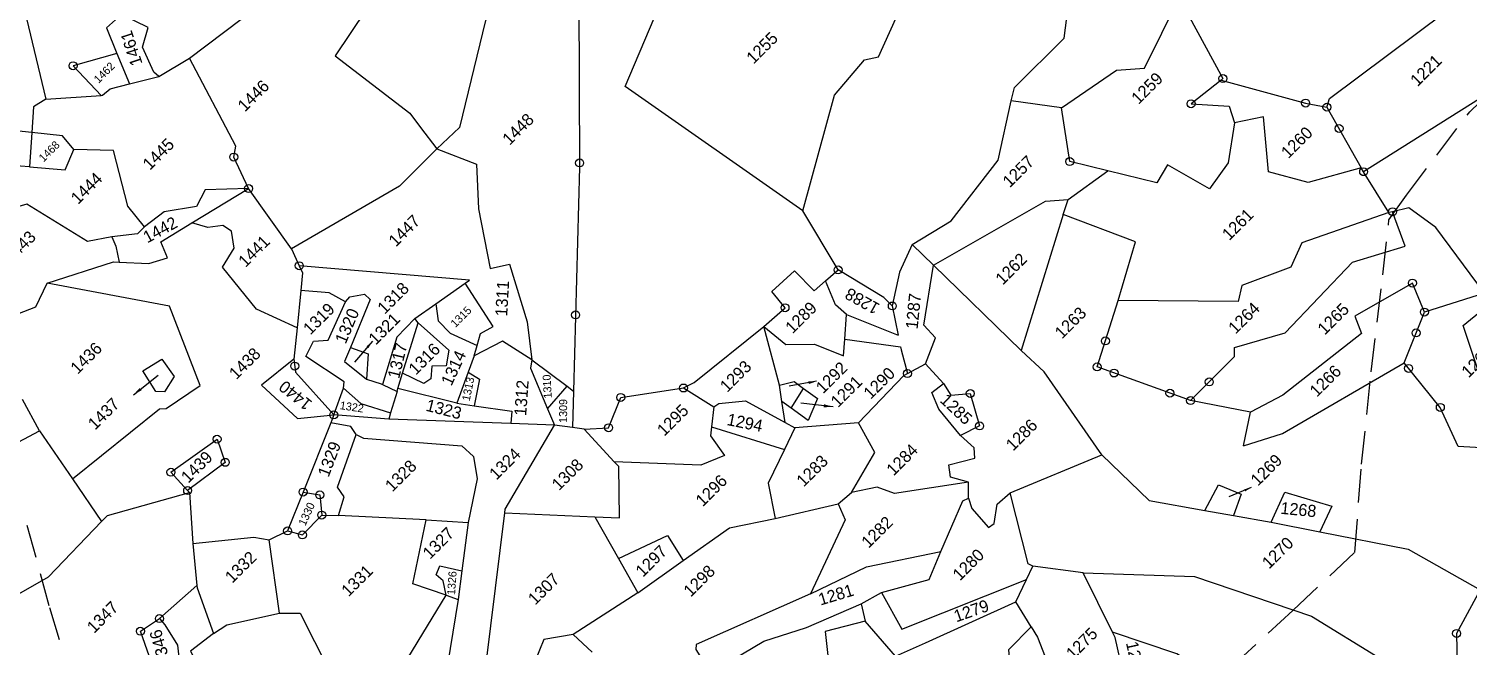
# Model space of a CAD drawing. Header units: metres. Extents: x 302352 to 308863, y 1945987 to 1951649.
# Drawn here: x 303375 to 304255, y 1947384 to 1947762 of the extents above; entities that cross this region are included whole.
import ezdxf

# ---------------------------------------------------------------- set-up
doc = ezdxf.new("R2010")
doc.units = ezdxf.units.M
doc.linetypes.add('DASHED', pattern=[0.75, 0.5, -0.25])
for name, color, linetype in [('LINE_FOOTPATH', 1, 'DASHED'), ('POLY_HATCH', 12, 'Continuous'), ('POLY_PARCEL', 6, 'Continuous'), ('SYM_ARROW', 1, 'Continuous'), ('SYM_STONE', 1, 'Continuous'), ('TEXT_PARCEL', 7, 'Continuous')]:
    doc.layers.add(name, color=color, linetype=linetype)
doc.styles.get("Standard").update_dxf_attribs({"font": 'simplex.shx'})
doc.styles.add('TEXT_MAP', font='')
doc.styles.get('TEXT_MAP').set_extended_font_data('Kruti Dev 050')
doc.dimstyles.get("Standard").update_dxf_attribs({"dimtxt": 0.18, "dimasz": 0.18, "dimexe": 0.18, "dimexo": 0.0625, "dimgap": 0.09, "dimtad": 0, "dimtih": 1, "dimtoh": 1, "dimdec": 4, "dimzin": 0, "dimdsep": 46, "dimtxsty": 'Standard', "dimcen": 0.09, "dimadec": 0, "dimazin": 0, "dimtfac": 1, "dimtdec": 4, "dimtofl": 0, "dimtmove": 0, "dimatfit": 3, "dimfxl": 1, "dimtolj": 1, "dimtzin": 0, "dimarcsym": 0})

# ---------------------------------------------------------------- blocks, each defined once
blk = doc.blocks.new('STONE')
blk.add_circle((0, 0), 0.8510231522929323)
blk = doc.blocks.new('TEXTARROW')
blk.add_leader([(0.0413775686624831, -0.01204078214539095), (8.67844727001193, -0.01204078214539095)], dimstyle='Standard', override={"dimtxt": 2.5, "dimasz": 2.5, "dimexe": 1.25, "dimexo": 0.625, "dimgap": 0.625, "dimtad": 1, "dimtih": 0, "dimtoh": 0, "dimzin": 8, "dimcen": 2.5, "dimtofl": 1})
blk = doc.blocks.new('WEEWWEEWWE')
at = {"layer": 'LINE_FOOTPATH', "ltscale": 10}
for points in [[(308637.4920222697, 1947074.683922974), (308631.1647295212, 1947063.559598768), (308625.3141526884, 1947052.651701379), (308614.0165792706, 1947040.47113207), (308603.7753501638, 1947026.940228731), (308595.0211502649, 1947015.426337221), (308590.4632580351, 1947009.174580369), (308589.8639741343, 1947002.137748069), (308588.6938575164, 1946993.870253978), (308587.1770421116, 1946983.828062245), (308585.3135247914, 1946973.136591672), (308582.8492111594, 1946963.909961063), (308585.6283363621, 1946960.323593352), (308593.2927774301, 1946950.544424044), (308599.450914331, 1946940.942253632), (308605.1660150739, 1946931.295833899), (308613.09627158, 1946922.490156106), (308617.5855769844, 1946916.140440181)], [(308625.6963090523, 1946899.173635911), (308637.6845061827, 1946901.073334712), (308648.2508028022, 1946902.998194693), (308664.7315664356, 1946905.166425942), (308682.142690359, 1946907.644408884), (308687.5919756638, 1946908.839150228), (308698.5348467609, 1946916.184592357), (308709.5220183454, 1946923.441534234), (308719.8883140417, 1946929.662102308), (308732.9583620656, 1946932.60121304), (308737.3000726171, 1946933.264957695), (308750.1922809109, 1946932.601214651), (308762.7851980411, 1946932.098267301), (308775.4007536215, 1946931.716223388), (308785.4132581717, 1946940.344902284), (308796.1789148055, 1946949.150581688), (308807.6534199071, 1946958.177510919), (308814.1216789903, 1946963.398969511), (308818.551993645, 1946964.151216029), (308834.0580902442, 1946966.319450499), (308838.1726022917, 1946966.262602475), (308845.7319678736, 1946967.447817861), (308857.1621724878, 1946969.88154665)]]:
    blk.add_lwpolyline(points, dxfattribs=at)
at = {"layer": 'POLY_HATCH', "lineweight": -2}
blk.add_lwpolyline([(308807.5163005584, 1946937.690352143), (308810.8345309556, 1946944.322085672), (308814.6816877101, 1946943.959955033)], dxfattribs=at)
at = {"layer": 'POLY_PARCEL'}
for points in [[(308700.5565744709, 1947144.393302185), (308684.4065158952, 1947117.836600562)], [(308679.4065361711, 1947115.787212011), (308676.334443887, 1947119.554154345), (308674.1407867444, 1947118.750419219)], [(308684.4065158952, 1947117.836600562), (308682.3041857698, 1947118.321132136), (308679.4065361711, 1947115.787212011)], [(308696.7826010986, 1947115.21783646), (308690.8193890953, 1947118.523533512), (308690.6872072745, 1947112.406635592)], [(308698.3554251895, 1947119.008058545), (308696.7826010986, 1947115.21783646)], [(308698.7748072353, 1947108.352455506), (308698.7111995993, 1947109.349749335), (308700.134316888, 1947113.161388452), (308702.8188322519, 1947114.679585204), (308701.3633757054, 1947118.84654693), (308698.3554251895, 1947119.008058545)], [(308676.8854426435, 1947096.27912541), (308673.8131247237, 1947098.35570355), (308671.3304456273, 1947108.7076015), (308664.5030699251, 1947112.488833312), (308663.8513659254, 1947114.193486985), (308655.6870087837, 1947116.707008315)], [(308675.5443868358, 1947112.409861649), (308671.9542543562, 1947116.51221971)], [(308684.4065158952, 1947117.836600562), (308690.6872072745, 1947112.406635592)], [(308679.4065361711, 1947115.787212011), (308675.5443868358, 1947112.409861649)], [(308682.0457387568, 1947109.572287609), (308682.3183217986, 1947112.216834715), (308679.4065361711, 1947115.787212011)], [(308696.7826010986, 1947115.21783646), (308694.8848457084, 1947110.644588609)], [(308675.5443868358, 1947112.409861649), (308678.9957536065, 1947108.304695728), (308682.0457387568, 1947109.572287609)], [(308690.6872072745, 1947112.406635592), (308690.8182952916, 1947112.293303587), (308692.3061009206, 1947112.164096258), (308694.8848457084, 1947110.644588609)], [(308681.3967303226, 1947093.912423243), (308681.8120965965, 1947097.879242292), (308686.1474865777, 1947105.268416892), (308682.0457387568, 1947109.572287609)], [(308694.8848457084, 1947110.644588609), (308698.7748072353, 1947108.352455506)], [(308698.7748072353, 1947108.352455506), (308703.9589431506, 1947107.061519207)], [(308696.4823408345, 1947086.994075795), (308698.2216908216, 1947091.894264979), (308699.5846122878, 1947092.827635114), (308703.9589431506, 1947107.061519207)], [(308703.9589431506, 1947107.061519207), (308716.8353132846, 1947105.298488877), (308735.6696007426, 1947096.353697385)], [(308655.8843529401, 1947099.357320563), (308661.4487467941, 1947096.898162492), (308665.1221480472, 1947098.194509365)], [(308630.8090264586, 1947096.830809636), (308630.9192896832, 1947095.964790746), (308624.1436169766, 1947090.831259834), (308648.7670779389, 1947083.364305195)], [(308647.1723181821, 1947074.77783891), (308663.7892581759, 1947073.03382739), (308664.5340632148, 1947072.35196723), (308670.585604565, 1947071.205201076), (308675.6751062097, 1947082.858833843), (308665.1221480472, 1947098.194509365)], [(308665.1221480472, 1947098.194509365), (308674.4159789849, 1947093.475808551), (308674.9907567807, 1947092.847696693)], [(308676.8854426435, 1947096.27912541), (308676.3578919204, 1947094.884417243), (308674.9907567807, 1947092.847696693)], [(308681.3967303226, 1947093.912423243), (308679.9267312501, 1947093.923604328), (308676.8854426435, 1947096.27912541)], [(308736.0070883821, 1947095.212912201), (308719.6779788614, 1947091.946119949), (308721.5081846483, 1947077.971505875), (308721.1317592559, 1947075.326958769), (308720.638511219, 1947071.334213041)], [(308674.9907567807, 1947092.847696693), (308677.9985181813, 1947089.560842862), (308680.5556204224, 1947088.186715949), (308681.5810573776, 1947090.597919716), (308686.8232141269, 1947089.330115182)], [(308696.4823408345, 1947086.994075795), (308691.7549390969, 1947091.449364506), (308689.0550567522, 1947090.593776021), (308685.0701315757, 1947093.445738176), (308681.3967303226, 1947093.912423243)], [(308648.7670779389, 1947083.364305195), (308650.2316799129, 1947088.472186452)], [(308686.9384724874, 1947067.109481834), (308684.6158181633, 1947073.378297985), (308685.4335735458, 1947081.389717731), (308688.6656448088, 1947082.219379537), (308690.1583692133, 1947084.267606565), (308689.8598255838, 1947085.797295167), (308688.0555772561, 1947087.1454954), (308686.8232141269, 1947089.330115182)], [(308686.8232141269, 1947089.330115182), (308696.4823408345, 1947086.994075795)], [(308694.6780893782, 1947076.078840535), (308696.4823408345, 1947086.994075795)], [(308648.7670779389, 1947083.364305195), (308647.1723181821, 1947074.77783891)], [(308749.4899040961, 1947082.997328273), (308751.5002224038, 1947072.241252198), (308733.8522194363, 1947054.357464731), (308709.5674300567, 1947031.21318639)], [(308749.4899040961, 1947082.997328273), (308746.0152037151, 1947079.368144753), (308739.3310435399, 1947079.791991673), (308725.2996168854, 1947071.23559676), (308720.638511219, 1947071.334213041)], [(308694.6780893782, 1947076.078840535), (308693.7110429861, 1947073.454782715)], [(308720.638511219, 1947071.334213041), (308712.7205820414, 1947071.334213041), (308694.6780893782, 1947076.078840535)], [(308647.1723181821, 1947074.77783891), (308645.7601941418, 1947067.174715361)], [(308693.7110429861, 1947073.454782715), (308693.3021876182, 1947072.345363215), (308691.2546836581, 1947070.660735974)], [(308709.4745702686, 1947054.102147583), (308710.2668591276, 1947053.966977204), (308693.7110429861, 1947073.454782715)], [(308691.2546836581, 1947070.660735974), (308686.9384724874, 1947067.109481834)], [(308694.7944489994, 1947064.752577456), (308694.0286179207, 1947067.423051241), (308691.2546836581, 1947070.660735974)], [(308720.638511219, 1947071.334213041), (308723.2307119305, 1947065.513673801), (308718.7215574597, 1947060.586460798), (308713.6819153657, 1947053.010211386), (308716.1486892628, 1947051.447278584), (308711.9578273658, 1947043.447182251), (308708.4566026037, 1947038.943816168)], [(308615.1887985512, 1947067.82344555), (308622.8379868672, 1947067.537419211), (308624.7711806692, 1947069.491941922), (308634.3296826657, 1947066.917696818), (308645.7601941418, 1947067.174715361)], [(308645.7601941418, 1947067.174715361), (308647.0504869609, 1947067.203727989), (308658.1483676765, 1947060.982635386)], [(308686.9384724874, 1947067.109481834), (308683.2814633548, 1947064.10060013)], [(308683.2814633548, 1947064.10060013), (308677.1418219173, 1947064.774700246), (308677.4014277938, 1947057.463308906), (308681.632978553, 1947053.989099995)], [(308685.5140645074, 1947055.803982074), (308686.2015476713, 1947056.404107651), (308684.8126656174, 1947063.145108815), (308687.265925508, 1947063.97477062), (308688.940374026, 1947062.522862058), (308694.7944489994, 1947064.752577456)], [(308694.7944489994, 1947064.752577456), (308695.7809450732, 1947064.830359105), (308697.65009487, 1947063.559940523), (308697.6890357515, 1947062.393228659), (308690.520232142, 1947059.405068142)], [(308683.2814633548, 1947064.10060013), (308682.0868195565, 1947062.574717028), (308681.632978553, 1947053.989099995)], [(308752.8861992235, 1947026.146651842), (308747.1677099124, 1947058.087540794), (308757.4775303336, 1947062.261832396), (308767.8918452092, 1947062.157475352), (308783.1476000306, 1947055.61775304), (308788.8958767015, 1947048.197172999)], [(308658.1483676765, 1947060.982635386), (308653.1125654134, 1947055.238252812)], [(308658.1483676765, 1947060.982635386), (308658.1661941669, 1947061.392616809)], [(308690.520232142, 1947059.405068142), (308688.421162273, 1947058.53011633), (308688.8754694284, 1947054.355880622), (308688.8895939374, 1947054.328364673)], [(308690.520232142, 1947059.405068142), (308691.7440955928, 1947056.844866039), (308688.8895939374, 1947054.328364673)], [(308681.632978553, 1947053.989099995), (308685.5140645074, 1947055.803982074)], [(308685.5140645074, 1947055.803982074), (308685.7347263739, 1947052.355701453), (308687.8894395064, 1947048.233319105)], [(308700.3889180962, 1947055.652227495), (308696.533795858, 1947055.574447456), (308690.0051062416, 1947052.081402128)], [(308700.3110363333, 1947054.87442066), (308700.3889180962, 1947055.652227495)], [(308700.3889180962, 1947055.652227495), (308704.1757589953, 1947055.006164241)], [(308653.1125654134, 1947055.238252812), (308649.1328202751, 1947050.3654202)], [(308653.1125654134, 1947055.238252812), (308660.2687354705, 1947049.459519766), (308661.6071089832, 1947047.577281038)], [(308680.4798611365, 1947053.490060475), (308670.2419000196, 1947049.059334575)], [(308681.632978553, 1947053.989099995), (308680.4798611365, 1947053.490060475)], [(308681.9315284395, 1947049.581520948), (308682.2041114813, 1947050.98157454), (308680.4798611365, 1947053.490060475)], [(308687.0197660771, 1947047.766634037), (308681.632978553, 1947053.989099995)], [(308688.8895939374, 1947054.328364673), (308689.9268669712, 1947052.307653593), (308690.0051062416, 1947052.081402128)], [(308700.3110363333, 1947054.87442066), (308700.6781043747, 1947048.723552552), (308698.7373428192, 1947047.353840385), (308697.1588562736, 1947048.826926592), (308695.7356309145, 1947047.560588466), (308694.519419379, 1947047.844869121), (308693.3254916383, 1947051.143450867)], [(308693.3254916383, 1947051.143450867), (308700.3110363333, 1947054.87442066)], [(308704.1757589953, 1947055.006164241), (308702.6447471612, 1947052.961906193), (308702.592994524, 1947050.377543738), (308704.1502479672, 1947046.238971471)], [(308704.1502479672, 1947046.238971471), (308705.7776368822, 1947047.129352876), (308707.8730694432, 1947046.573055906), (308709.4745702686, 1947054.102147583)], [(308704.1757589953, 1947055.006164241), (308709.4745702686, 1947054.102147583)], [(308635.7541123193, 1947046.029382506), (308638.3119172476, 1947051.462813674), (308641.6614257743, 1947050.793772563)], [(308690.0051062416, 1947052.081402128), (308690.7965404005, 1947049.792741497)], [(308641.6614257743, 1947050.793772563), (308641.5599204344, 1947049.557058939), (308640.7885204837, 1947046.069931233), (308638.2332983122, 1947042.848105103)], [(308641.6614257743, 1947050.793772563), (308649.1328202751, 1947050.3654202)], [(308649.1328202751, 1947050.3654202), (308648.8882184736, 1947050.065927747), (308645.8452553525, 1947043.51113426)], [(308670.2419000196, 1947049.059334575), (308664.4991002006, 1947046.573998715)], [(308670.2419000196, 1947049.059334575), (308671.7102551208, 1947046.985872041), (308669.7950287965, 1947044.655405085)], [(308671.5213984898, 1947042.840519785), (308674.078500731, 1947044.214646697), (308674.4030049481, 1947045.951750348), (308681.9315284395, 1947049.581520948)], [(308681.9315284395, 1947049.581520948), (308682.3521193331, 1947048.407016205), (308691.9337416335, 1947037.215772107), (308692.0555409469, 1947034.863987818), (308690.0864353869, 1947032.086449949), (308684.5507567293, 1947028.427592426)], [(308690.7965404005, 1947049.792741497), (308687.8894395064, 1947048.233319105)], [(308690.7965404005, 1947049.792741497), (308691.2127205837, 1947050.015022759)], [(308691.2127205837, 1947050.015022759), (308693.3254916383, 1947051.143450867)], [(308695.9167700569, 1947042.262646415), (308691.2127205837, 1947050.015022759)], [(308654.9698445589, 1947038.711675512), (308661.6071089832, 1947047.577281038)], [(308661.6071089832, 1947047.577281038), (308664.4991002006, 1947046.573998715)], [(308687.8894395064, 1947048.233319105), (308687.0197660771, 1947047.766634037)], [(308699.497398255, 1947034.403401198), (308687.0197660771, 1947047.766634037)], [(308752.8861992235, 1947026.146651842), (308768.4713620881, 1947035.108408314), (308775.348904805, 1947035.668518401), (308777.1494644355, 1947034.518819955), (308785.2077027972, 1947037.555204748), (308783.4366642418, 1947045.809453227), (308788.3660616006, 1947048.138330027), (308788.8958767015, 1947048.197172999)], [(308664.4991002006, 1947046.573998715), (308665.6543400941, 1947044.577625046), (308669.7950287965, 1947044.655405085)], [(308702.7273233749, 1947045.460457136), (308700.367617149, 1947044.352486386)], [(308702.7273233749, 1947045.460457136), (308704.1502479672, 1947046.238971471)], [(308708.4566026037, 1947038.943816168), (308707.289526608, 1947044.029974383), (308702.7273233749, 1947045.460457136)], [(308645.8452553525, 1947043.51113426), (308641.549303613, 1947044.059355302), (308639.6004557617, 1947037.681057801), (308636.44189655, 1947029.638809307), (308638.3154191466, 1947028.256347327)], [(308645.8452553525, 1947043.51113426), (308648.1413820756, 1947043.021723365), (308654.9698445589, 1947038.711675512)], [(308669.7950287965, 1947044.655405085), (308671.5213984898, 1947042.840519785)], [(308680.3717332522, 1947033.14681526), (308671.5213984898, 1947042.840519785)], [(308700.367617149, 1947044.352486386), (308695.9167700569, 1947042.262646415)], [(308700.367617149, 1947044.352486386), (308700.8592467921, 1947042.44355303), (308697.5049839596, 1947040.150485365)], [(308695.9167700569, 1947042.262646415), (308697.5049839596, 1947040.150485365)], [(308654.9698445589, 1947038.711675512), (308657.1549569393, 1947036.529377816), (308652.7426724831, 1947022.988679612)], [(308697.5049839596, 1947040.150485365), (308700.9109994293, 1947035.620835299), (308699.497398255, 1947034.403401198)], [(308708.4566026037, 1947038.943816168), (308707.4319659848, 1947038.205197753), (308704.9490204345, 1947032.090263653)], [(308708.4566026037, 1947038.943816168), (308709.3946711575, 1947032.415474907)], [(308703.9513792235, 1947029.633298674), (308699.497398255, 1947034.403401198)], [(308674.5538835518, 1947023.026386063), (308672.2048940313, 1947027.772894744), (308680.3717332522, 1947033.14681526)], [(308680.3717332522, 1947033.14681526), (308684.5507567293, 1947028.427592426)], [(308704.9490204345, 1947032.090263653), (308703.9513792235, 1947029.633298674)], [(308704.9490204345, 1947032.090263653), (308709.3946711575, 1947032.415474907)], [(308709.3946711575, 1947032.415474907), (308709.5674300567, 1947031.21318639)], [(308709.5674300567, 1947031.21318639), (308705.6350351455, 1947027.465472505)], [(308786.5994470636, 1947015.87876831), (308788.3437559315, 1947016.911097746), (308798.8311381476, 1947016.911097746), (308810.8905518924, 1947026.245083714), (308821.9593369844, 1947031.57878446)], [(308684.5507567293, 1947028.427592426), (308678.7771911632, 1947023.961816082)], [(308689.4571684338, 1947025.584633373), (308689.8631436331, 1947025.902883438), (308703.9513792235, 1947029.633298674)], [(308705.6350351455, 1947027.465472505), (308703.9513792235, 1947029.633298674)], [(308671.519542565, 1947011.523358908), (308671.5525006749, 1947011.548895007), (308689.4571684338, 1947025.584633373)], [(308674.5538835518, 1947023.026386063), (308675.7456898588, 1947024.873679487), (308675.6266945274, 1947026.240194348), (308676.9505227539, 1947026.804625252), (308678.7771911632, 1947023.961816082)], [(308689.4571684338, 1947025.584633373), (308698.5920997938, 1947015.650492129)], [(308706.7108464196, 1947026.080289343), (308705.6350351455, 1947027.465472505)], [(308706.4436957441, 1947019.451114587), (308706.7108464196, 1947026.080289343)], [(308706.7108464196, 1947026.080289343), (308709.4221058387, 1947023.65506485), (308713.9015745056, 1947025.58582716), (308721.5638244027, 1947019.958359866)], [(308750.4067400065, 1947016.182593196), (308752.8861992235, 1947026.146651842)], [(308678.7771911632, 1947023.961816082), (308675.3459934813, 1947021.30783021)], [(308675.3459934813, 1947021.30783021), (308663.3098620907, 1947012.576193298), (308653.9387995677, 1947002.725118439)], [(308658.6257470189, 1947019.103475488), (308674.5538835518, 1947023.026386063)], [(308674.5538835518, 1947023.026386063), (308675.3459934813, 1947021.30783021)], [(308698.5920997938, 1947015.650492129), (308701.0761458771, 1947012.965227797), (308706.4043577335, 1947018.474966778), (308706.4436957441, 1947019.451114587)], [(308720.4358220864, 1947012.908852231), (308719.3476643588, 1947012.046938784), (308718.8054131299, 1947008.491509411), (308715.2454137958, 1947009.927809539), (308706.4436957441, 1947019.451114587)], [(308721.5638244027, 1947019.958359866), (308723.2740197439, 1947019.405775104), (308736.5792616269, 1947018.014344025)], [(308721.5638244027, 1947019.958359866), (308722.766208132, 1947014.754716132)], [(308736.5792616269, 1947018.014344025), (308740.7937512192, 1947017.770843709), (308741.1072280333, 1947020.866777002), (308745.6700237415, 1947020.692849139), (308745.6351944397, 1947016.483772945), (308747.9292679845, 1947016.338971122)], [(308732.0286717256, 1947010.147225155), (308736.5792616269, 1947018.014344025)], [(308736.5792616269, 1947018.014344025), (308736.9972427194, 1947013.770484874), (308740.0623260593, 1947010.778908626), (308741.9083445433, 1947006.500259979), (308743.7862207333, 1947008.125664645)], [(308698.5920997938, 1947015.650492129), (308696.6812866077, 1947008.720129103)], [(308722.766208132, 1947014.754716132), (308720.4358220864, 1947012.908852231)], [(308722.766208132, 1947014.754716132), (308723.68567419, 1947014.589896495), (308726.7977260025, 1947012.046940419), (308728.6901120244, 1947005.583288103)], [(308746.6104574583, 1947010.570196172), (308746.4363076751, 1947012.761700653), (308747.9292679845, 1947016.338971122)], [(308747.9292679845, 1947016.338971122), (308750.4067400065, 1947016.182593196)], [(308752.3542762775, 1947006.631382452), (308752.3253708388, 1947008.42949335), (308750.4067400065, 1947016.182593196)], [(308760.9359955074, 1947011.058011149), (308767.5858411731, 1947009.461275432), (308778.9795418663, 1947010.935247966), (308786.5994470636, 1947015.87876831)], [(308791.1863320285, 1947009.813829046), (308786.5994470636, 1947015.87876831)], [(308720.4358220864, 1947012.908852231), (308725.7539372232, 1947002.787646819)], [(308683.8745607641, 1947005.452674125), (308680.2205523417, 1947008.007198827), (308677.0334439743, 1947006.689389359), (308671.519542565, 1947011.523358908)], [(308743.7862207333, 1947008.125664645), (308746.6104574583, 1947010.570196172)], [(308746.6104574583, 1947010.570196172), (308749.8834674867, 1947002.906349353)], [(308760.9359955074, 1947011.058011149), (308756.6687118193, 1947009.480435411), (308752.3542762775, 1947006.631382452)], [(308761.0067249252, 1947006.60783679), (308760.9359955074, 1947011.058011149)], [(308696.6812866077, 1947008.720129103), (308695.1207919537, 1947003.06034272)], [(308696.6812866077, 1947008.720129103), (308704.297717158, 1947005.978474379), (308703.3192168845, 1947001.682910779)], [(308728.6901120244, 1947005.583288103), (308730.5780037737, 1947008.164107341)], [(308730.5780037737, 1947008.164107341), (308732.0286717256, 1947010.147225155)], [(308730.8535293395, 1947006.447367284), (308730.5780037737, 1947008.164107341)], [(308732.0286717256, 1947010.147225155), (308733.9730913015, 1947008.99269773), (308734.2494200284, 1947007.238292517)], [(308789.456691167, 1946998.244821151), (308786.4056342486, 1947003.23272426), (308791.1863320285, 1947009.813829046)], [(308791.1863320285, 1947009.813829046), (308800.9836621747, 1947007.98998115), (308804.1650821072, 1947005.260156197), (308815.3012790605, 1947009.052005335)], [(308815.3012790605, 1947009.052005335), (308811.4073580416, 1946995.877367966), (308811.0530219112, 1946995.917667392)], [(308730.8535293395, 1947006.447367284), (308734.2494200284, 1947007.238292517)], [(308734.2494200284, 1947007.238292517), (308734.6466288032, 1947004.716422449), (308731.3511094191, 1947003.347053702), (308730.8535293395, 1947006.447367284)], [(308743.7862207333, 1947008.125664645), (308748.902222188, 1947001.427007353)], [(308749.7608948551, 1946996.977569265), (308753.5566567321, 1946998.696418978), (308753.6745380036, 1947001.262920716), (308761.0067249252, 1947006.60783679)], [(308752.3542762775, 1947006.631382452), (308749.8834674867, 1947002.906349353)], [(308761.3483241629, 1946988.31548158), (308761.0067249252, 1947006.60783679)], [(308761.0067249252, 1947006.60783679), (308779.6708786179, 1947001.57470656), (308782.2181298811, 1946999.386089893)], [(308683.8745607641, 1947005.452674125), (308683.9963600774, 1947001.600615929)], [(308695.1207919537, 1947003.06034272), (308683.8745607641, 1947005.452674125)], [(308729.1553416074, 1947003.994245362), (308725.7539372232, 1947002.787646819)], [(308728.6901120244, 1947005.583288103), (308729.1553416074, 1947003.994245362)], [(308736.440370126, 1946997.801673992), (308729.1553416074, 1947003.994245362)], [(308695.1207919537, 1947003.06034272), (308703.3192168845, 1947001.682910779)], [(308725.7539372232, 1947002.787646819), (308720.5264672492, 1947000.933278171), (308717.508719144, 1946996.459558149)], [(308703.3192168845, 1947001.682910779), (308711.6540615985, 1947000.282558708), (308717.508719144, 1946996.459558149)], [(308748.902222188, 1947001.427007353), (308748.6528213825, 1947001.051006483), (308746.8340829425, 1946997.873972548)], [(308728.3773278356, 1946991.161731765), (308735.0258014181, 1946992.951220101), (308736.440370126, 1946997.801673992)], [(308736.440370126, 1946997.801673992), (308746.2244730851, 1946998.06067955), (308746.8340829425, 1946997.873972548)], [(308746.8340829425, 1946997.873972548), (308749.7608948551, 1946996.977569265)], [(308780.1198511086, 1946998.27943231), (308761.3483241629, 1946988.31548158)], [(308776.8899180247, 1946983.374884064), (308784.9058084615, 1946987.7544198), (308780.1198511086, 1946998.27943231)], [(308780.1198511086, 1946998.27943231), (308782.2181298811, 1946999.386089893)], [(308782.2181298811, 1946999.386089893), (308789.456691167, 1946998.244821151)], [(308807.9651524325, 1946989.979100348), (308803.0734554998, 1946986.414343033), (308798.3789028567, 1946985.59708176), (308796.3977166893, 1946992.565311495), (308793.4043987289, 1946991.79106321), (308789.456691167, 1946998.244821151)], [(308717.508719144, 1946996.459558149), (308725.7603753983, 1946991.373644363)], [(308749.6058920188, 1946993.038178309), (308749.7608948551, 1946996.977569265)], [(308811.0530219112, 1946995.917667392), (308805.356118927, 1946996.565588664), (308809.1462203896, 1946992.307227122), (308807.9651524325, 1946989.979100348)], [(308811.0530219112, 1946995.917667392), (308817.5809094372, 1946984.558411001), (308819.4175533192, 1946981.86653876)], [(308745.918958475, 1946985.722176998), (308746.4014849227, 1946990.811889236), (308747.4115706937, 1946993.281678625), (308749.6058920188, 1946993.038178309)], [(308713.3121648737, 1946984.733700501), (308695.8186568891, 1946991.420734053), (308695.2764056602, 1946990.926270235), (308694.3569363275, 1946986.899922706)], [(308725.7603753983, 1946991.373644363), (308724.793754212, 1946988.948414964), (308713.3121648737, 1946984.733700501)], [(308725.7603753983, 1946991.373644363), (308728.3773278356, 1946991.161731765)], [(308741.839304851, 1946979.930336299), (308732.8332156636, 1946986.523185566), (308731.6308319344, 1946988.995504654), (308728.3773278356, 1946991.161731765)], [(308749.6058920188, 1946993.038178309), (308749.1451319515, 1946990.997206891), (308751.3872370558, 1946989.131513264), (308748.9582927502, 1946984.707156406), (308745.918958475, 1946985.722176998)], [(308816.6535308665, 1946971.802630392), (308809.4977913455, 1946975.869196011), (308806.4138345678, 1946981.16294835), (308811.6903013337, 1946987.539514038), (308807.9651524325, 1946989.979100348)], [(308694.3569363275, 1946986.899922706), (308703.3630255148, 1946984.639517851), (308709.3513698716, 1946981.57855066), (308717.650174705, 1946978.329218169)], [(308758.8612975737, 1946968.769585996), (308761.5018275751, 1946983.650590215), (308761.3483241629, 1946988.31548158)], [(308713.3121648737, 1946984.733700501), (308722.089830035, 1946981.698025397), (308731.6072543702, 1946975.456617913)], [(308741.839304851, 1946979.930336299), (308740.4803038771, 1946982.324161124), (308741.5948775532, 1946983.85473384), (308745.0430963106, 1946981.802374265), (308746.0531788069, 1946982.950305028), (308745.918958475, 1946985.722176998)], [(308774.0024642367, 1946965.129523988), (308767.6460496498, 1946978.562060897), (308776.8899180247, 1946983.374884064)], [(308814.8475269707, 1946964.161437068), (308802.4228940103, 1946970.118546908), (308798.7214391152, 1946968.72933974), (308791.601440447, 1946971.931580906), (308789.5031616745, 1946970.636556388), (308776.8899180247, 1946983.374884064)], [(308819.4175533192, 1946981.86653876), (308820.6101793018, 1946982.533550135), (308842.0535765216, 1946979.460526901), (308845.4167774695, 1946981.247167784), (308849.4239995919, 1946978.579117377), (308853.7651560724, 1946972.051923187)], [(308819.4175533192, 1946981.86653876), (308816.6535308665, 1946971.802630392)], [(308716.2120317075, 1946976.092357341), (308710.883819851, 1946979.200415856), (308705.2962711622, 1946972.160194097), (308704.6125610977, 1946953.535393569), (308711.8975928911, 1946951.110165806), (308714.0901753708, 1946952.923199804)], [(308717.650174705, 1946978.329218169), (308716.2120317075, 1946976.092357341)], [(308717.650174705, 1946978.329218169), (308720.950833932, 1946977.387381858)], [(308731.6072543702, 1946975.456617913), (308739.2930818315, 1946978.517583468), (308740.1653993106, 1946978.211486586)], [(308740.1653993106, 1946978.211486586), (308739.4353953538, 1946976.758441713), (308739.1567543908, 1946973.001579924), (308740.2365020398, 1946972.827650426), (308742.5701471212, 1946974.532154275), (308745.1399771767, 1946974.420598953)], [(308740.1653993106, 1946978.211486586), (308741.839304851, 1946979.930336299)], [(308715.7169323322, 1946969.162402343), (308716.2120317075, 1946976.092357341)], [(308720.950833932, 1946977.387381858), (308719.3005059558, 1946971.359633397), (308737.7370608373, 1946963.448213949)], [(308720.950833932, 1946977.387381858), (308727.4107000999, 1946973.761313862), (308731.6072543702, 1946975.456617913)], [(308739.8353396097, 1946964.225228987), (308739.5760027774, 1946964.955151065), (308745.1399771767, 1946974.420598953)], [(308745.1399771767, 1946974.420598953), (308758.8612975737, 1946968.769585996)], [(308853.7651560724, 1946972.051923187), (308853.3835168059, 1946967.811628411), (308852.214744915, 1946966.310849546), (308849.9964617664, 1946967.287546409), (308849.7817880416, 1946969.931774981), (308844.0571859453, 1946970.169994964), (308843.1269385959, 1946965.143578004), (308816.5010547572, 1946971.157504746)], [(308816.5010547572, 1946971.157504746), (308816.6535308665, 1946971.802630392)], [(308814.8475269707, 1946964.161437068), (308816.5010547572, 1946971.157504746)], [(308715.7169323322, 1946969.162402343), (308720.3483191041, 1946967.435865419), (308734.2456754895, 1946962.252786325)], [(308758.8612975737, 1946968.769585996), (308759.0663405153, 1946958.934249307), (308763.9362941002, 1946951.983030233)], [(308774.0024642367, 1946965.129523988), (308783.2961512773, 1946965.173403131), (308784.2839837924, 1946966.135902069), (308791.1867566322, 1946962.321996387), (308805.7753348099, 1946962.743093556), (308813.0395082718, 1946958.857001189), (308815.3486162921, 1946963.850348756)], [(308779.1612914257, 1946957.585220689), (308774.0024642367, 1946965.129523988)], [(308734.2456754895, 1946962.252786325), (308737.7370608373, 1946963.448213949)], [(308737.7370608373, 1946963.448213949), (308739.8353396097, 1946964.225228987)], [(308744.4342843083, 1946958.180459427), (308739.8353396097, 1946964.225228987)], [(308815.3486162921, 1946963.850348756), (308814.8475269707, 1946964.161437068)], [(308816.5214357857, 1946945.53663654), (308818.2660674693, 1946957.592133464), (308817.464479408, 1946962.536770005), (308815.3486162921, 1946963.850348756)], [(308733.2355929932, 1946957.974136042), (308734.2456754895, 1946962.252786325)], [(308714.0901753708, 1946952.923199804), (308717.4573822727, 1946955.295630928), (308718.1539912296, 1946954.321629663), (308726.6874583195, 1946955.817417787), (308728.4638149255, 1946957.939349815), (308733.2355929932, 1946957.974136042)], [(308733.2355929932, 1946957.974136042), (308732.8356945825, 1946956.197651047), (308727.7852788264, 1946944.613992913), (308721.1674920986, 1946944.544422095)], [(308741.304122107, 1946948.802033361), (308744.4342843083, 1946958.180459427)], [(308744.4342843083, 1946958.180459427), (308755.8385363045, 1946946.076538561), (308764.060511801, 1946929.532044509), (308766.8925269295, 1946917.883989848), (308765.3805123414, 1946908.835684172)], [(308774.8315609372, 1946954.733107483), (308779.1612914257, 1946957.585220689)], [(308808.1398831002, 1946949.86088404), (308809.9114325591, 1946954.200263389), (308800.326423659, 1946956.770369047), (308799.1889037719, 1946954.218888149), (308784.3451942297, 1946955.969540351), (308779.1612914257, 1946957.585220689)], [(308774.8315609372, 1946954.733107483), (308780.2799448354, 1946951.984011815), (308800.6247864709, 1946946.638941223)], [(308763.9362941002, 1946951.983030233), (308768.1066622027, 1946953.261049898), (308769.4884900369, 1946949.856913462), (308766.4304076541, 1946948.423010736)], [(308763.9362941002, 1946951.983030233), (308766.4304076541, 1946948.423010736)], [(308735.4828492245, 1946939.152643628), (308741.0208948526, 1946947.953442874), (308741.304122107, 1946948.802033361)], [(308744.8979706678, 1946926.644076868), (308747.9052045061, 1946930.031114599), (308745.8150730336, 1946939.744879359), (308741.304122107, 1946948.802033361)], [(308766.4304076541, 1946948.423010736), (308769.7227642282, 1946943.723604178)], [(308800.6247864709, 1946946.638941223), (308808.1398831002, 1946949.86088404)], [(308816.5214357857, 1946945.53663654), (308808.1398831002, 1946949.86088404)], [(308802.8001153887, 1946928.583596036), (308800.43722205, 1946928.823868637), (308797.5208104644, 1946932.051420632), (308799.7672377732, 1946938.073559872), (308800.6247864709, 1946946.638941223)], [(308769.7227642282, 1946943.723604178), (308774.3248907313, 1946945.486739236), (308777.8255245194, 1946939.046480761), (308773.8608559091, 1946937.587052877)], [(308769.7227642282, 1946943.723604178), (308773.8608559091, 1946937.587052877)], [(308773.8608559091, 1946937.587052877), (308781.3929609811, 1946926.417375465), (308784.7407753365, 1946914.550245477)], [(308784.7407753365, 1946914.550245477), (308777.6455381282, 1946912.382809133), (308772.5296410993, 1946907.030178415), (308765.3805123414, 1946908.835684172)]]:
    blk.add_lwpolyline(points, dxfattribs=at)
for points in [[(308665.2478454902, 1947075.23439289), (308666.0547157053, 1947078.829661652), (308669.2822031154, 1947078.023825578), (308668.7546327431, 1947074.89346281), (308666.1167841564, 1947074.304582539)], [(308658.1661941669, 1947061.392616809), (308658.3273720235, 1947065.09945565), (308666.7064262546, 1947063.735732058), (308665.1237184125, 1947060.419406238)]]:
    blk.add_lwpolyline(points, close=True, dxfattribs=at)
at = {"layer": 'SYM_ARROW'}
for p, xscale, yscale, zscale, rotation in [((308662.5045279003, 1947077.273199016), 0.5446247867538502, 0.5446247867538502, 0.5446247867538502, 353.3552619140011), ((308693.5450638185, 1947057.716288014), 0.4765845399039363, 0.4765845399039363, 0.4765845399039363, 184.4301147859268), ((308736.3823364384, 1947006.622502979), 0.4793917652909868, 0.4793917652909868, 0.4793917652909868, 145.3207254755092), ((308735.4580874557, 1947002.154641922), 0.5635080254566124, 0.5635080254566124, 0.5635080254566124, 128.9683129237962), ((308771.280015415, 1946949.498998422), 0.4222580458083416, 0.4222580458083416, 0.4222580458083416, 157.8117997161781)]:
    blk.add_blockref('TEXTARROW', p, dxfattribs=dict(at, xscale=xscale, yscale=yscale, zscale=zscale, rotation=rotation))
at = {"layer": 'SYM_STONE', "xscale": 0.7, "yscale": 0.7, "zscale": 0.7}
for p in [(308690.8193890953, 1947118.523533512), (308698.2216908216, 1947091.894264979), (308696.4823408345, 1947086.994075795), (308693.7110429861, 1947073.454782715), (308658.3273720235, 1947065.09945565), (308666.7064262546, 1947063.735732058), (308658.1661941669, 1947061.392616809), (308682.6526169505, 1947063.297393263), (308665.1237184125, 1947060.419406238), (308681.632978553, 1947053.989099995), (308734.2823674673, 1947054.793359715), (308638.3119172476, 1947051.462813674), (308641.6614257743, 1947050.793772563), (308670.2419000196, 1947049.059334575), (308664.4991002006, 1947046.573998715), (308671.7102551208, 1947046.985872041), (308665.6543400941, 1947044.577625046), (308669.7950287965, 1947044.655405085), (308717.8294546032, 1947039.087193151), (308713.9015745056, 1947025.58582716), (308709.4221058387, 1947023.65506485), (308721.5638244027, 1947019.958359866), (308740.7937512192, 1947017.770843709), (308750.4067400065, 1947016.182593196), (308752.3542762775, 1947006.631382452), (308786.4056342486, 1947003.23272426), (308746.8340829425, 1946997.873972548), (308805.356118927, 1946996.565588664), (308811.4073580416, 1946995.877367966), (308751.3872370558, 1946989.131513264), (308748.9582927502, 1946984.707156406), (308817.5809094372, 1946984.558411001), (308819.4175533192, 1946981.86653876), (308771.2635157038, 1946980.44549581), (308767.6460496498, 1946978.562060897), (308818.4469330052, 1946978.332474161), (308768.7932113326, 1946976.137849664), (308816.5010547572, 1946971.157504746), (308772.594390898, 1946968.105100366), (308774.0024642367, 1946965.129523988), (308777.9501664059, 1946965.148162639), (308815.3486162921, 1946963.850348756), (308809.9114325591, 1946954.200263389), (308808.1398831002, 1946949.86088404), (308805.0478476147, 1946948.535237543), (308800.5166056011, 1946945.558407363), (308799.7672377732, 1946938.073559872), (308777.6455381282, 1946912.382809133)]:
    blk.add_blockref('STONE', p, dxfattribs=at)
at = {"layer": 'TEXT_PARCEL', "style": 'TEXT_MAP'}
for s, height, rotation, p in [('1461', 1.8, 63.42332681742405, (308698.4386939363, 1947111.418860476)), ('1442', 1.8, 343.4159500530911, (308679.9388007013, 1947091.851423523)), ('1440', 1.8, 96.34334262459546, (308680.7969582475, 1947057.550983518)), ('1320', 1.8, 22.25613516033648, (308690.2964957583, 1947060.192584979)), ('1322', 1.2, 306.6128983278235, (308682.8533243514, 1947054.016683095)), ('1317', 1.8, 31.5699734797016, (308692.2981187926, 1947050.868471838)), ('1329', 1.8, 24.31091433363514, (308674.4333451533, 1947047.871319041)), ('1346', 1.8, 61.54497971897477, (308638.2125367409, 1947044.903677909)), ('1311', 1.8, 41.89201511868892, (308710.389962851, 1947046.127267091)), ('1330', 1.2, 20.54656136195907, (308666.8395340111, 1947045.169271108)), ('1314', 1.8, 20.1092769112385, (308697.089769589, 1947044.588458609)), ('1323', 1.8, 300.811058421684, (308691.7735169415, 1947044.826784864)), ('1313', 1.2, 33.57909034614357, (308697.4659971751, 1947041.088362867)), ('1312', 1.8, 40.96770738888053, (308701.8940124454, 1947033.56749211)), ('1310', 1.2, 48.32471083507659, (308706.5201180976, 1947032.766254361)), ('1309', 1.2, 44.97961488002611, (308705.5350917021, 1947028.540873004)), ('1326', 1.2, 41.16569088619197, (308675.4680674668, 1947022.08770687)), ('1288', 1.8, 105.9530910975614, (308751.2723658103, 1947007.997697323)), ('1294', 1.8, 303.7034509948597, (308722.1889676059, 1947011.543758876)), ('1287', 1.8, 39.48168130662504, (308752.5433901945, 1947001.461259314)), ('1285', 1.8, 272.0206923951549, (308747.26671673, 1946991.592954685)), ('1281', 1.8, 331.8562115274469, (308713.1357313752, 1946982.436707829)), ('1279', 1.8, 334.444892647922, (308725.7671052366, 1946966.324855889)), ('1272', 1.8, 237.5598270577654, (308741.5851249404, 1946946.278374255)), ('1268', 1.8, 309.4924724071142, (308771.5535858221, 1946943.699730234))]:
    blk.add_text(s, height=height, rotation=rotation, dxfattribs=at).set_placement(p)
for s, height, p in [('1462', 1.2, (308691.6268372362, 1947113.915318417)), ('1468', 1.2, (308677.4795619317, 1947111.370000576)), ('1443', 1.8, (308663.4530536893, 1947104.056901655)), ('1444', 1.8, (308676.6570189019, 1947103.226061442)), ('1445', 1.8, (308687.8855878191, 1947099.279570861)), ('1446', 1.8, (308704.1046339275, 1947095.436936379)), ('1436', 1.8, (308658.7102964545, 1947085.257665815)), ('1437', 1.8, (308654.6796920209, 1947077.513192696)), ('1441', 1.8, (308687.7770868974, 1947078.885013015)), ('1438', 1.8, (308674.953497275, 1947067.958531109)), ('1319', 1.8, (308687.5250270831, 1947064.881793649)), ('1447', 1.8, (308705.872833789, 1947065.205268511)), ('1448', 1.8, (308728.6528293412, 1947063.978271851)), ('1439', 1.8, (308658.9352990693, 1947062.043603913)), ('1318', 1.8, (308697.5873655035, 1947059.239496835)), ('1347', 1.8, (308633.1189299313, 1947056.048529199)), ('1321', 1.8, (308693.3998885461, 1947056.921180317)), ('1316', 1.8, (308694.4685858989, 1947049.503008037)), ('1315', 1.2, (308703.6966295105, 1947050.391704113)), ('1332', 1.8, (308653.0366508463, 1947046.795817379)), ('1255', 1.8, (308763.0976075251, 1947046.860125103)), ('1328', 1.8, (308679.6527842839, 1947039.590845119)), ('1331', 1.8, (308663.9533137483, 1947033.086954728)), ('1327', 1.8, (308676.5337368333, 1947028.478359206)), ('1324', 1.8, (308691.9578747695, 1947029.874110014)), ('1308', 1.8, (308697.4615197236, 1947022.139996765)), ('1295', 1.8, (308714.3552243728, 1947016.805654411)), ('1293', 1.8, (308725.6579155522, 1947014.822101116)), ('1289', 1.8, (308738.7781813149, 1947014.15219648)), ('1307', 1.8, (308682.8664628282, 1947012.513554001)), ('1257', 1.8, (308777.2358745874, 1947006.725505329)), ('1296', 1.8, (308711.0282406371, 1947005.277747532)), ('1292', 1.8, (308735.6944059921, 1947004.559312555)), ('1297', 1.8, (308697.2207431725, 1947004.121795816)), ('1291', 1.8, (308735.7937752484, 1947001.517687528)), ('1259', 1.8, (308799.6617418021, 1947001.969033274)), ('1290', 1.8, (308740.1603408705, 1946998.950946444)), ('1298', 1.8, (308700.21554429, 1946996.969347121)), ('1283', 1.8, (308723.800720197, 1946996.722168919)), ('1262', 1.8, (308766.2000035613, 1946997.145504364)), ('1284', 1.8, (308734.5094499893, 1946988.413766793)), ('1263', 1.8, (308766.8144102733, 1946985.177609371)), ('1282', 1.8, (308724.2157925847, 1946983.380377173)), ('1286', 1.8, (308749.7927780521, 1946978.443685956)), ('1260', 1.8, (308809.8229245666, 1946980.421137316)), ('1261', 1.8, (308794.923547512, 1946977.966184717)), ('1221', 1.8, (308831.1187913564, 1946974.4371984)), ('1280', 1.8, (308730.453887486, 1946970.294645969)), ('1264', 1.8, (308785.7074373064, 1946967.379198309)), ('1265', 1.8, (308795.0771476024, 1946957.866255915)), ('1266', 1.8, (308787.701891914, 1946952.117745322)), ('1275', 1.8, (308734.1820007488, 1946949.990428513)), ('1269', 1.8, (308772.0415673713, 1946948.901149226)), ('1270', 1.8, (308764.5080147217, 1946938.922373172)), ('1267', 1.8, (308805.8269089694, 1946938.155198876))]:
    blk.add_text(s, height=height, dxfattribs=at).set_placement(p)
blk = doc.blocks.new('fffgfhggfsdsf')
at = {"xscale": 4.089385853194386, "yscale": 4.089385853194386, "zscale": 4.089385853194386, "rotation": 44.8498280447801}
blk.add_blockref('WEEWWEEWWE', (5024019.809142052, -4587627.436308661), dxfattribs=at)

msp = doc.modelspace()

# ---------------------------------------------------------------- block references
msp.add_blockref('fffgfhggfsdsf', (0, 0))

doc.saveas('drawing.dxf')
